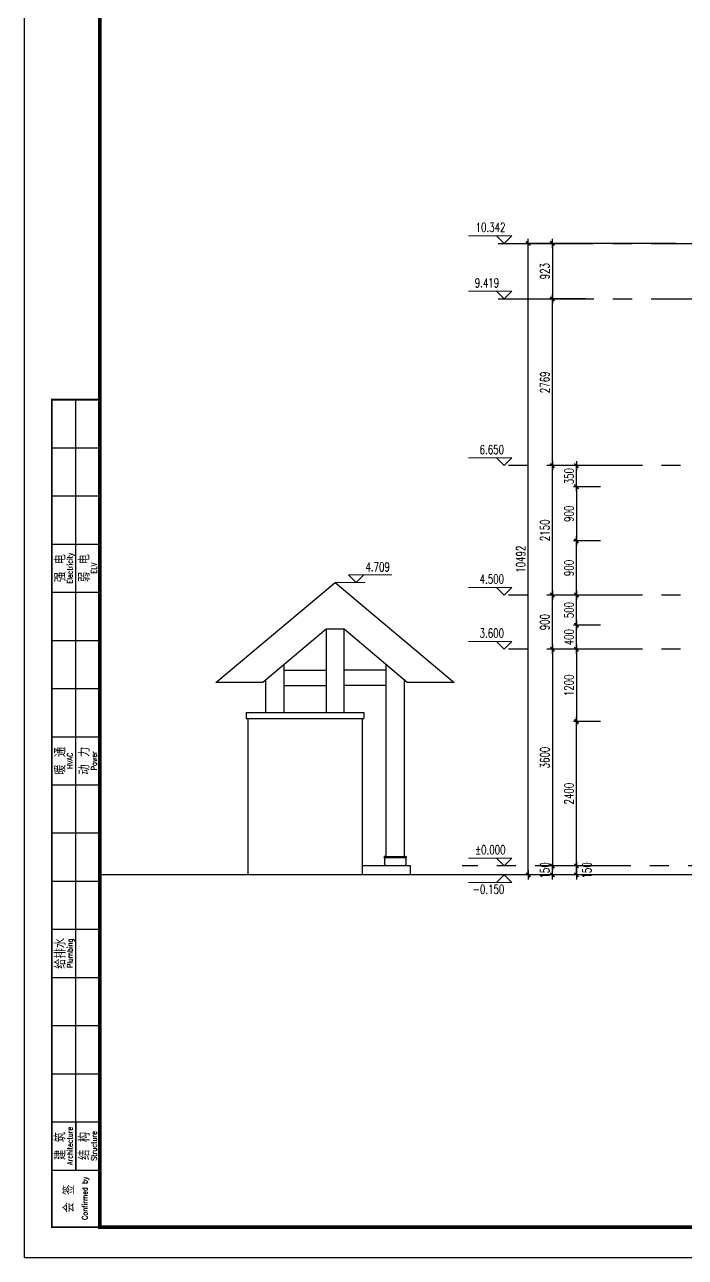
# Model space of a CAD drawing. Extents: x -395226 to -176901, y -140672 to 68263.
# Drawn here: x -274745 to -263773, y -74629 to -54150 of the extents above; entities that cross this region are included whole.
import ezdxf
from ezdxf.enums import TextEntityAlignment as Align

# ---------------------------------------------------------------- set-up
doc = ezdxf.new("R2010")
doc.units = 0
doc.header["$LTSCALE"] = 1000
doc.header["$MEASUREMENT"] = 0
doc.linetypes.add('ACAD_ISO08W100', pattern=[36, 24, -3, 6, -3])
doc.linetypes.add('CENTER', pattern=[50.8, 31.75, -6.35, 6.35, -6.35])
doc.layers.get('0').update_dxf_attribs({"linetype": 'CONTINUOUS'})
doc.layers.get('Defpoints').update_dxf_attribs({"linetype": 'CONTINUOUS'})
for name, color, linetype in [('A-DIM', 201, 'CONTINUOUS'), ('A-DOTE', 8, 'ACAD_ISO08W100'), ('A-FACADE', 5, 'CONTINUOUS'), ('A-PUB-DIM', 3, 'CONTINUOUS'), ('A-ROOF', 7, 'CONTINUOUS'), ('A-SITE', 7, 'CONTINUOUS'), ('MAP-B4_5-AD05-01$0$A-WALL', 2, 'CONTINUOUS'), ('图框', 7, 'CONTINUOUS')]:
    doc.layers.add(name, color=color, linetype=linetype)
doc.layers.add('A-LEVEL', color=135, linetype='CONTINUOUS', lineweight=0)
doc.styles.add('DIM_FONT', font='SIMPLEX', dxfattribs={"width": 0.7, "bigfont": 'GBCBIG'})
doc.styles.add('TJHZTXT', font='tjromans.shx', dxfattribs={"width": 0.8, "bigfont": 'tjhztxt.shx'})
doc.styles.add('TKZ2_tjkts.shx', font='tjromant.shx', dxfattribs={"bigfont": 'tjkts.shx'})
doc.styles.add('zjz', font='tjromans.shx', dxfattribs={"width": 0.7, "height": 500, "bigfont": 'tjhztxt.shx'})
doc.dimstyles.new('DIM100', dxfattribs={"dimscale": 100, "dimtxt": 3, "dimasz": 0.01, "dimexe": 1, "dimexo": 1, "dimgap": 1, "dimtad": 1, "dimdec": 0, "dimzin": 0, "dimdsep": 46, "dimtxsty": 'DIM_FONT', "dimblk1": '_DIMX', "dimblk2": '_DIMX', "dimsah": 1, "dimcen": 0.01, "dimclrd": 256, "dimclre": 256, "dimclrt": 7, "dimadec": 0, "dimazin": 0, "dimtfac": 1, "dimtdec": 0, "dimtix": 1, "dimtmove": 2, "dimatfit": 3, "dimldrblk": '_DIMX', "dimfxl": 0, "dimtolj": 1, "dimtzin": 5, "dimarcsym": 0})

# ---------------------------------------------------------------- blocks, each defined once
blk = doc.blocks.new('_DIMX')
blk.add_line((-150, 0), (150, 0))
at = {"const_width": 50}
blk.add_lwpolyline([(-70, -70), (70, 70)], dxfattribs=at)
blk = doc.blocks.new('*D776')
at = {"layer": 'A-PUB-DIM', "lineweight": -2}
for p, q in [((-263932, -57784), (-266431, -57784)), ((-266381, -68276), (-266381, -57785)), ((-263932, -68276), (-266431, -68276))]:
    blk.add_line(p, q, dxfattribs=at)
at = {"layer": 'Defpoints', "color": 0}
for p in [(-266381, -57784), (-263882, -57784), (-263882, -68276)]:
    blk.add_point(p, dxfattribs=at)
at = {"layer": 'A-PUB-DIM', "lineweight": -2, "xscale": 0.5, "yscale": 0.5, "zscale": 0.5}
for p, rotation in [((-266381, -57784), 90), ((-266381, -68276), 270)]:
    blk.add_blockref('_DIMX', p, dxfattribs=dict(at, rotation=rotation))
at = {"layer": 'A-PUB-DIM', "insert": (-266506, -63030), "char_height": 150, "attachment_point": 5, "rotation": 90, "style": 'DIM_FONT'}
blk.add_mtext('\\A1;10492', dxfattribs=at)
blk = doc.blocks.new('*D777')
at = {"layer": 'A-PUB-DIM', "lineweight": -2}
for p, q in [((-265432, -64526), (-266031, -64526)), ((-265981, -64527), (-265981, -68126)), ((-265432, -68126), (-266031, -68126))]:
    blk.add_line(p, q, dxfattribs=at)
at = {"layer": 'Defpoints', "color": 0}
for p in [(-265382, -64526), (-265981, -68126), (-265382, -68126)]:
    blk.add_point(p, dxfattribs=at)
at = {"layer": 'A-PUB-DIM', "lineweight": -2, "xscale": 0.5, "yscale": 0.5, "zscale": 0.5}
for p, rotation in [((-265981, -64526), 90), ((-265981, -68126), 270)]:
    blk.add_blockref('_DIMX', p, dxfattribs=dict(at, rotation=rotation))
at = {"layer": 'A-PUB-DIM', "insert": (-266106, -66326), "char_height": 150, "attachment_point": 5, "rotation": 90, "style": 'DIM_FONT'}
blk.add_mtext('\\A1;3600', dxfattribs=at)
blk = doc.blocks.new('*D778')
at = {"layer": 'A-PUB-DIM', "lineweight": -2}
for p, q in [((-265432, -61476), (-266031, -61476)), ((-265981, -63626), (-265981, -61477)), ((-265432, -63626), (-266031, -63626))]:
    blk.add_line(p, q, dxfattribs=at)
at = {"layer": 'Defpoints', "color": 0}
for p in [(-265981, -61476), (-265382, -61476), (-265382, -63626)]:
    blk.add_point(p, dxfattribs=at)
at = {"layer": 'A-PUB-DIM', "lineweight": -2, "xscale": 0.5, "yscale": 0.5, "zscale": 0.5}
for p, rotation in [((-265981, -61476), 90), ((-265981, -63626), 270)]:
    blk.add_blockref('_DIMX', p, dxfattribs=dict(at, rotation=rotation))
at = {"layer": 'A-PUB-DIM', "insert": (-266106, -62551), "char_height": 150, "attachment_point": 5, "rotation": 90, "style": 'DIM_FONT'}
blk.add_mtext('\\A1;2150', dxfattribs=at)
blk = doc.blocks.new('A$C27EA7CCC')
at = {"layer": 'A-LEVEL', "linetype": 'ByBlock'}
blk.add_lwpolyline([(1018, 509), (509, 0), (0, 509), (2880, 509)], dxfattribs=at)
at = {"layer": 'A-LEVEL', "style": 'zjz', "width": 0.7}
for tag, p in [('-6.000（建筑）', (3635, 1346)), ('-6.300（结构）', (3635, 645))]:
    blk.add_attdef(tag, text='', height=600, dxfattribs=at).set_placement(p, align=Align.RIGHT)
blk = doc.blocks.new('*D779')
at = {"layer": 'A-PUB-DIM', "lineweight": -2}
for p, q in [((-265432, -68126), (-266031, -68126)), ((-265981, -68126), (-265981, -68125)), ((-265981, -68276), (-265981, -68126)), ((-265432, -68276), (-266031, -68276)), ((-265981, -68277), (-265981, -68277))]:
    blk.add_line(p, q, dxfattribs=at)
at = {"layer": 'Defpoints', "color": 0}
for p in [(-265981, -68126), (-265382, -68126), (-265382, -68276)]:
    blk.add_point(p, dxfattribs=at)
at = {"layer": 'A-PUB-DIM', "lineweight": -2, "xscale": 0.5, "yscale": 0.5, "zscale": 0.5}
for p, rotation in [((-265981, -68126), 270), ((-265981, -68276), 90)]:
    blk.add_blockref('_DIMX', p, dxfattribs=dict(at, rotation=rotation))
at = {"layer": 'A-PUB-DIM', "insert": (-266106, -68201), "char_height": 150, "attachment_point": 5, "rotation": 90, "style": 'DIM_FONT'}
blk.add_mtext('\\A1;150', dxfattribs=at)
blk = doc.blocks.new('*D780')
at = {"layer": 'A-DIM', "lineweight": -2}
for p, q in [((-265181, -68126), (-265631, -68126)), ((-265581, -68276), (-265581, -68127)), ((-265181, -68276), (-265631, -68276))]:
    blk.add_line(p, q, dxfattribs=at)
at = {"layer": 'Defpoints', "color": 0}
for p in [(-265581, -68126), (-265131, -68126), (-265131, -68276)]:
    blk.add_point(p, dxfattribs=at)
at = {"layer": 'A-DIM', "lineweight": -2, "xscale": 0.5, "yscale": 0.5, "zscale": 0.5}
for p, rotation in [((-265581, -68126), 90), ((-265581, -68276), 270)]:
    blk.add_blockref('_DIMX', p, dxfattribs=dict(at, rotation=rotation))
at = {"layer": 'A-DIM', "insert": (-265408, -68201), "char_height": 150, "attachment_point": 5, "rotation": 90, "style": 'DIM_FONT'}
blk.add_mtext('\\A1;150', dxfattribs=at)
blk = doc.blocks.new('*D781')
at = {"layer": 'A-DIM', "lineweight": -2}
for p, q in [((-265181, -65726), (-265631, -65726)), ((-265581, -68126), (-265581, -65727)), ((-265181, -68126), (-265631, -68126))]:
    blk.add_line(p, q, dxfattribs=at)
at = {"layer": 'Defpoints', "color": 0}
for p in [(-265581, -65726), (-265131, -65726), (-265131, -68126)]:
    blk.add_point(p, dxfattribs=at)
at = {"layer": 'A-DIM', "lineweight": -2, "xscale": 0.5, "yscale": 0.5, "zscale": 0.5}
for p, rotation in [((-265581, -65726), 90), ((-265581, -68126), 270)]:
    blk.add_blockref('_DIMX', p, dxfattribs=dict(at, rotation=rotation))
at = {"layer": 'A-DIM', "insert": (-265706, -66926), "char_height": 150, "attachment_point": 5, "rotation": 90, "style": 'DIM_FONT'}
blk.add_mtext('\\A1;2400', dxfattribs=at)
blk = doc.blocks.new('*D782')
at = {"layer": 'A-DIM', "lineweight": -2}
for p, q in [((-265181, -64126), (-265631, -64126)), ((-265581, -64526), (-265581, -64127)), ((-265181, -64526), (-265631, -64526))]:
    blk.add_line(p, q, dxfattribs=at)
at = {"layer": 'Defpoints', "color": 0}
for p in [(-265581, -64126), (-265131, -64126), (-265131, -64526)]:
    blk.add_point(p, dxfattribs=at)
at = {"layer": 'A-DIM', "lineweight": -2, "xscale": 0.5, "yscale": 0.5, "zscale": 0.5}
for p, rotation in [((-265581, -64126), 90), ((-265581, -64526), 270)]:
    blk.add_blockref('_DIMX', p, dxfattribs=dict(at, rotation=rotation))
at = {"layer": 'A-DIM', "insert": (-265706, -64326), "char_height": 150, "attachment_point": 5, "rotation": 90, "style": 'DIM_FONT'}
blk.add_mtext('\\A1;400', dxfattribs=at)
blk = doc.blocks.new('*D783')
at = {"layer": 'A-DIM', "lineweight": -2}
for p, q in [((-265181, -63626), (-265631, -63626)), ((-265581, -64126), (-265581, -63627)), ((-265181, -64126), (-265631, -64126))]:
    blk.add_line(p, q, dxfattribs=at)
at = {"layer": 'Defpoints', "color": 0}
for p in [(-265581, -63626), (-265131, -63626), (-265131, -64126)]:
    blk.add_point(p, dxfattribs=at)
at = {"layer": 'A-DIM', "lineweight": -2, "xscale": 0.5, "yscale": 0.5, "zscale": 0.5}
for p, rotation in [((-265581, -63626), 90), ((-265581, -64126), 270)]:
    blk.add_blockref('_DIMX', p, dxfattribs=dict(at, rotation=rotation))
at = {"layer": 'A-DIM', "insert": (-265706, -63876), "char_height": 150, "attachment_point": 5, "rotation": 90, "style": 'DIM_FONT'}
blk.add_mtext('\\A1;500', dxfattribs=at)
blk = doc.blocks.new('*D784')
at = {"layer": 'A-DIM', "lineweight": -2}
for p, q in [((-265181, -62726), (-265631, -62726)), ((-265581, -63626), (-265581, -62727)), ((-265181, -63626), (-265631, -63626))]:
    blk.add_line(p, q, dxfattribs=at)
at = {"layer": 'Defpoints', "color": 0}
for p in [(-265581, -62726), (-265131, -62726), (-265131, -63626)]:
    blk.add_point(p, dxfattribs=at)
at = {"layer": 'A-DIM', "lineweight": -2, "xscale": 0.5, "yscale": 0.5, "zscale": 0.5}
for p, rotation in [((-265581, -62726), 90), ((-265581, -63626), 270)]:
    blk.add_blockref('_DIMX', p, dxfattribs=dict(at, rotation=rotation))
at = {"layer": 'A-DIM', "insert": (-265706, -63176), "char_height": 150, "attachment_point": 5, "rotation": 90, "style": 'DIM_FONT'}
blk.add_mtext('\\A1;900', dxfattribs=at)
blk = doc.blocks.new('*D785')
at = {"layer": 'A-DIM', "lineweight": -2}
for p, q in [((-265181, -61476), (-265631, -61476)), ((-265581, -61476), (-265581, -61475)), ((-265581, -61826), (-265581, -61476)), ((-265181, -61826), (-265631, -61826)), ((-265581, -61827), (-265581, -61827))]:
    blk.add_line(p, q, dxfattribs=at)
at = {"layer": 'Defpoints', "color": 0}
for p in [(-265581, -61476), (-265131, -61476), (-265131, -61826)]:
    blk.add_point(p, dxfattribs=at)
at = {"layer": 'A-DIM', "lineweight": -2, "xscale": 0.5, "yscale": 0.5, "zscale": 0.5}
for p, rotation in [((-265581, -61476), 270), ((-265581, -61826), 90)]:
    blk.add_blockref('_DIMX', p, dxfattribs=dict(at, rotation=rotation))
at = {"layer": 'A-DIM', "insert": (-265706, -61651), "char_height": 150, "attachment_point": 5, "rotation": 90, "style": 'DIM_FONT'}
blk.add_mtext('\\A1;350', dxfattribs=at)
blk = doc.blocks.new('*D786')
at = {"layer": 'A-PUB-DIM', "lineweight": -2}
for p, q in [((-265432, -58707), (-266031, -58707)), ((-265981, -61476), (-265981, -58708)), ((-265432, -61476), (-266031, -61476))]:
    blk.add_line(p, q, dxfattribs=at)
at = {"layer": 'Defpoints', "color": 0}
for p in [(-265981, -58707), (-265382, -58707), (-265382, -61476)]:
    blk.add_point(p, dxfattribs=at)
at = {"layer": 'A-PUB-DIM', "lineweight": -2, "xscale": 0.5, "yscale": 0.5, "zscale": 0.5}
for p, rotation in [((-265981, -58707), 90), ((-265981, -61476), 270)]:
    blk.add_blockref('_DIMX', p, dxfattribs=dict(at, rotation=rotation))
at = {"layer": 'A-PUB-DIM', "insert": (-266106, -60092), "char_height": 150, "attachment_point": 5, "rotation": 90, "style": 'DIM_FONT'}
blk.add_mtext('\\A1;2769', dxfattribs=at)
blk = doc.blocks.new('*D787')
at = {"layer": 'A-PUB-DIM', "lineweight": -2}
for p, q in [((-265432, -57784), (-266031, -57784)), ((-265981, -57785), (-265981, -58707)), ((-265432, -58707), (-266031, -58707))]:
    blk.add_line(p, q, dxfattribs=at)
at = {"layer": 'Defpoints', "color": 0}
for p in [(-265382, -57784), (-265981, -58707), (-265382, -58707)]:
    blk.add_point(p, dxfattribs=at)
at = {"layer": 'A-PUB-DIM', "lineweight": -2, "xscale": 0.5, "yscale": 0.5, "zscale": 0.5}
for p, rotation in [((-265981, -57784), 90), ((-265981, -58707), 270)]:
    blk.add_blockref('_DIMX', p, dxfattribs=dict(at, rotation=rotation))
at = {"layer": 'A-PUB-DIM', "insert": (-266106, -58246), "char_height": 150, "attachment_point": 5, "rotation": 90, "style": 'DIM_FONT'}
blk.add_mtext('\\A1;923', dxfattribs=at)
blk = doc.blocks.new('*D788')
at = {"layer": 'A-DIM', "lineweight": -2}
for p, q in [((-265181, -64526), (-265631, -64526)), ((-265581, -64527), (-265581, -65726)), ((-265181, -65726), (-265631, -65726))]:
    blk.add_line(p, q, dxfattribs=at)
at = {"layer": 'Defpoints', "color": 0}
for p in [(-265131, -64526), (-265581, -65726), (-265131, -65726)]:
    blk.add_point(p, dxfattribs=at)
at = {"layer": 'A-DIM', "lineweight": -2, "xscale": 0.5, "yscale": 0.5, "zscale": 0.5}
for p, rotation in [((-265581, -64526), 90), ((-265581, -65726), 270)]:
    blk.add_blockref('_DIMX', p, dxfattribs=dict(at, rotation=rotation))
at = {"layer": 'A-DIM', "insert": (-265706, -65126), "char_height": 150, "attachment_point": 5, "rotation": 90, "style": 'DIM_FONT'}
blk.add_mtext('\\A1;1200', dxfattribs=at)
blk = doc.blocks.new('MAP-B4_5-AD05-01$0$A$C522539DE')
at = {"layer": 'MAP-B4_5-AD05-01$0$A-WALL', "color": 0}
for p, q in [((-278, -15), (-278, -10)), ((-268, 0), (82, 0)), ((82, -25), (-268, -25)), ((92, -15), (92, -10))]:
    blk.add_line(p, q, dxfattribs=at)
for centre, radius, start, end in [((-268, -10), 10, 90, 180), ((-268, -15), 10, 180, 270), ((-50, -91), 223, 162.7687, 197.2313), ((-135, -91), 223, 342.7687, 17.2313), ((82, -10), 10, 0, 90), ((82, -15), 10, 270, 0)]:
    blk.add_arc(centre, radius, start, end, dxfattribs=at)
blk = doc.blocks.new('*D804')
at = {"layer": 'A-DIM', "lineweight": -2}
for p, q in [((-265181, -61826), (-265631, -61826)), ((-265581, -61827), (-265581, -62726)), ((-265181, -62726), (-265631, -62726))]:
    blk.add_line(p, q, dxfattribs=at)
at = {"layer": 'Defpoints', "color": 0}
for p in [(-265131, -61826), (-265581, -62726), (-265131, -62726)]:
    blk.add_point(p, dxfattribs=at)
at = {"layer": 'A-DIM', "lineweight": -2, "xscale": 0.5, "yscale": 0.5, "zscale": 0.5}
for p, rotation in [((-265581, -61826), 90), ((-265581, -62726), 270)]:
    blk.add_blockref('_DIMX', p, dxfattribs=dict(at, rotation=rotation))
at = {"layer": 'A-DIM', "insert": (-265706, -62276), "char_height": 150, "attachment_point": 5, "rotation": 90, "style": 'DIM_FONT'}
blk.add_mtext('\\A1;900', dxfattribs=at)
blk = doc.blocks.new('*D866')
at = {"layer": 'A-PUB-DIM', "lineweight": -2}
for p, q in [((-265432, -63626), (-266031, -63626)), ((-265981, -64526), (-265981, -63627)), ((-265432, -64526), (-266031, -64526))]:
    blk.add_line(p, q, dxfattribs=at)
at = {"layer": 'Defpoints', "color": 0}
for p in [(-265981, -63626), (-265382, -63626), (-265382, -64526)]:
    blk.add_point(p, dxfattribs=at)
at = {"layer": 'A-PUB-DIM', "lineweight": -2, "xscale": 0.5, "yscale": 0.5, "zscale": 0.5}
for p, rotation in [((-265981, -63626), 90), ((-265981, -64526), 270)]:
    blk.add_blockref('_DIMX', p, dxfattribs=dict(at, rotation=rotation))
at = {"layer": 'A-PUB-DIM', "insert": (-266106, -64076), "char_height": 150, "attachment_point": 5, "rotation": 90, "style": 'DIM_FONT'}
blk.add_mtext('\\A1;900', dxfattribs=at)
blk = doc.blocks.new('TJAD_TK_A0')
at = {"layer": '图框'}
for p, q in [((973, -441.7), (973, 399.3)), ((990, -412.7), (990, -156.7)), ((982, -172.7), (998, -172.7)), ((982, -188.7), (998, -188.7)), ((982, -204.7), (998, -204.7)), ((982, -220.7), (998, -220.7)), ((982, -236.7), (998, -236.7)), ((982, -252.7), (998, -252.7)), ((982, -268.7), (998, -268.7)), ((982, -284.7), (998, -284.7)), ((982, -300.7), (998, -300.7)), ((982, -316.7), (998, -316.7)), ((982, -332.7), (998, -332.7)), ((982, -348.7), (998, -348.7)), ((982, -364.7), (998, -364.7)), ((982, -380.7), (998, -380.7)), ((982, -396.7), (998, -396.7)), ((990, -396.7), (990, -412.7)), ((982, -412.7), (998, -412.7)), ((973, -441.7), (2162, -441.7))]:
    blk.add_line(p, q, dxfattribs=at)
at = {"layer": '图框', "const_width": 1.2}
blk.add_lwpolyline([(2152, -431.7), (2152, 389.3), (998, 389.3), (998, -431.7)], close=True, dxfattribs=at)
at = {"layer": '图框', "const_width": 0.6}
blk.add_lwpolyline([(998, -431.7), (982, -431.7), (982, -156.7), (998, -156.7)], dxfattribs=at)
at = {"layer": '图框', "style": 'TKZ2_tjkts.shx'}
for s, p in [('强 电', (984.79, -212.7)), ('弱 电', (992.79, -212.7)), ('暖 通', (984.79, -276.7)), ('动 力', (992.79, -276.7)), ('给排水', (984.79, -340.7)), ('建 筑', (984.79, -404.7)), ('结 构', (992.79, -404.7)), ('会 签', (987.62, -422.2))]:
    blk.add_text(s, height=3.6, rotation=90, dxfattribs=at).set_placement(p, align=Align.MIDDLE_CENTER)
at = {"layer": '图框', "style": 'TKZ2_tjkts.shx', "width": 0.8}
for s, p in [('Electricity', (988.02, -212.7)), ('ELV', (996.02, -212.7)), ('HVAC', (988.02, -276.7)), ('Power', (996.02, -276.7)), ('Plumbing', (988.02, -340.7)), ('Architecture', (988.02, -404.7)), ('Structure', (996.02, -404.7)), ('Confirmed by', (992.95, -422.09))]:
    blk.add_text(s, height=1.8, rotation=90, dxfattribs=at).set_placement(p, align=Align.MIDDLE_CENTER)

msp = doc.modelspace()

# ---------------------------------------------------------------- linework, layer by layer
at = {"layer": 'A-DOTE', "linetype": 'CENTER', "ltscale": 0.05}
for p, q in [((-266880.5, -57784.3), (-255189.7, -57784.3)), ((-266880.5, -58707.3), (-259489.7, -58707.3)), ((-259405.5, -61476.3), (-266880.5, -61476.3)), ((-259405.5, -63626.3), (-266880.5, -63626.3)), ((-259405.5, -64526.3), (-266880.5, -64526.3)), ((-226580.5, -68126.3), (-267480.5, -68126.3))]:
    msp.add_line(p, q, dxfattribs=at)
at = {"layer": 'A-FACADE'}
for p, q in [((-269739.7, -64195.5), (-269739.7, -65576.3)), ((-269439.7, -65576.3), (-269439.7, -64195.5)), ((-270439.7, -64782.9), (-270439.7, -65576.3)), ((-268739.7, -67969.3), (-268739.7, -64782.9)), ((-270739.7, -65576.3), (-270739.7, -65034.6)), ((-268439.7, -65034.6), (-268439.7, -67969.3)), ((-271064.7, -65576.3), (-269114.7, -65576.3)), ((-271064.7, -65576.3), (-271064.7, -65676.3)), ((-271064.7, -65676.3), (-269114.7, -65676.3)), ((-271039.7, -65676.3), (-271039.7, -68276.3)), ((-269139.7, -65676.3), (-269139.7, -68276.3)), ((-269114.7, -65576.3), (-269114.7, -65676.3))]:
    msp.add_line(p, q, dxfattribs=at)
for points in [[(-270439.7, -64876.3), (-269739.7, -64876.3)], [(-268739.7, -64876.3), (-269439.7, -64876.3)], [(-270439.7, -65126.3), (-269739.7, -65126.3)], [(-268739.7, -65126.3), (-269439.7, -65126.3)], [(-268339.7, -68276.3), (-268339.7, -68126.3), (-269139.7, -68126.3)]]:
    msp.add_lwpolyline(points, dxfattribs=at)
at = {"layer": 'A-LEVEL', "linetype": 'ByBlock'}
msp.add_line((-269589.7, -63417), (-269089.7, -63417), dxfattribs=at)
at = {"layer": 'A-ROOF'}
msp.add_lwpolyline([(-268390, -65076.3), (-269439.7, -64195.5), (-269739.7, -64195.5), (-270789.4, -65076.3), (-271567.2, -65076.3), (-269589.7, -63417), (-267612.1, -65076.3)], close=True, dxfattribs=at)
at = {"layer": 'A-SITE', "ltscale": 0.05}
msp.add_lwpolyline([(-219794.7, -68276.3), (-273494.7, -68276.3)], dxfattribs=at)

# ---------------------------------------------------------------- block references
at = {"layer": 'A-FACADE'}
msp.add_blockref('MAP-B4_5-AD05-01$0$A$C522539DE', (-268497.2, -67969.3), dxfattribs=at)
at = {"layer": 'A-LEVEL', "linetype": 'ByBlock'}
ref = msp.add_blockref('A$C27EA7CCC', (-266653.2, -57784.3), dxfattribs=dict(at, xscale=-0.25, yscale=0.25, zscale=0.25))
ref.add_attrib('-6.000（建筑）', '10.342', dxfattribs={"height": 150, "style": 'TJHZTXT', "width": 0.7}).set_placement((-266760.3, -57591.9), align=Align.RIGHT)
ref = msp.add_blockref('A$C27EA7CCC', (-266653.2, -58707.3), dxfattribs=dict(at, xscale=-0.25, yscale=0.25, zscale=0.25))
ref.add_attrib('-6.000（建筑）', '9.419', dxfattribs={"height": 150, "style": 'TJHZTXT', "width": 0.7}).set_placement((-266865.3, -58514.9), align=Align.RIGHT)
ref = msp.add_blockref('A$C27EA7CCC', (-266653.2, -61476.3), dxfattribs=dict(at, xscale=-0.25, yscale=0.25, zscale=0.25))
ref.add_attrib('-6.000（建筑）', '6.650', dxfattribs={"height": 150, "style": 'TJHZTXT', "width": 0.7}).set_placement((-266783.8, -61283.9), align=Align.RIGHT)
ref = msp.add_blockref('A$C27EA7CCC', (-269367.9, -63417), dxfattribs=dict(at, xscale=0.25, yscale=0.25, zscale=0.25))
ref.add_attrib('-6.000（建筑）', '4.709', dxfattribs={"height": 150, "style": 'TJHZTXT', "width": 0.7}).set_placement((-268679.7, -63233.3), align=Align.RIGHT)
ref = msp.add_blockref('A$C27EA7CCC', (-266653.2, -63626.3), dxfattribs=dict(at, xscale=-0.25, yscale=0.25, zscale=0.25))
ref.add_attrib('-6.000（建筑）', '4.500', dxfattribs={"height": 150, "style": 'TJHZTXT', "width": 0.7}).set_placement((-266783.8, -63433.9), align=Align.RIGHT)
ref = msp.add_blockref('A$C27EA7CCC', (-266653.2, -64526.3), dxfattribs=dict(at, xscale=-0.25, yscale=0.25, zscale=0.25))
ref.add_attrib('-6.000（建筑）', '3.600', dxfattribs={"height": 150, "style": 'TJHZTXT', "width": 0.7}).set_placement((-266783.8, -64333.9), align=Align.RIGHT)
ref = msp.add_blockref('A$C27EA7CCC', (-266653.2, -68125.8), dxfattribs=dict(at, xscale=-0.25, yscale=0.25, zscale=0.25))
ref.add_attrib('-6.000（建筑）', '%%p0.000', dxfattribs={"height": 150, "style": 'TJHZTXT', "width": 0.7}).set_placement((-266758.8, -67933.4), align=Align.RIGHT)
ref = msp.add_blockref('A$C27EA7CCC', (-266653.2, -68276.3), dxfattribs=dict(at, xscale=0.25, yscale=0.25, zscale=0.25, rotation=180))
ref.add_attrib('-6.000（建筑）', '-0.150', dxfattribs={"height": 150, "style": 'TJHZTXT', "width": 0.7}).set_placement((-266778.8, -68589.9), align=Align.RIGHT)
at = {"layer": '图框', "xscale": 50, "yscale": 50, "zscale": 50}
msp.add_blockref('TJAD_TK_A0', (-323394.7, -52544), dxfattribs=at)

# ---------------------------------------------------------------- dimensions: what is measured, and where the dimension line sits
at = {"layer": 'A-DIM'}
for p1, p2, distance, picture, middle in [((-265130.5, -61826.3), (-265130.5, -61476.3), 450, '*D785', (-265705.5, -61651.3)), ((-265130.5, -61826.3), (-265130.5, -62726.3), -450, '*D804', (-265705.5, -62276.3)), ((-265130.5, -63626.3), (-265130.5, -62726.3), 450, '*D784', (-265705.5, -63176.3)), ((-265130.5, -64126.3), (-265130.5, -63626.3), 450, '*D783', (-265705.5, -63876.3)), ((-265130.5, -64526.3), (-265130.5, -64126.3), 450, '*D782', (-265705.5, -64326.3)), ((-265130.5, -64526.3), (-265130.5, -65726.3), -450, '*D788', (-265705.5, -65126.3)), ((-265130.5, -68126.3), (-265130.5, -65726.3), 450, '*D781', (-265705.5, -66926.3))]:
    dim = msp.add_aligned_dim(p1=p1, p2=p2, distance=distance, dimstyle='DIM100', override={"dimscale": 50, "dimclrt": 256}, dxfattribs=at)
    dim.commit()
    dim.dimension.update_dxf_attribs({"geometry": picture, "text_midpoint": middle})
dim = msp.add_linear_dim(base=(-265580.5, -68126.3), p1=(-265130.5, -68276.3), p2=(-265130.5, -68126.3), angle=90, dimstyle='DIM100', override={"dimscale": 50, "dimclrt": 256}, dxfattribs=at)
dim.commit()
dim.dimension.update_dxf_attribs({"geometry": '*D780', "text_midpoint": (-265408, -68201.3), "dimtype": 129})
at = {"layer": 'A-PUB-DIM'}
for base, p1, p2, angle, picture, middle in [((-266380.5, -57784.3), (-263882.4, -68276.3), (-263882.4, -57784.3), 270, '*D776', (-266505.5, -63030.3)), ((-265980.5, -58707.3), (-265381.9, -57784.3), (-265381.9, -58707.3), 90, '*D787', (-266105.5, -58245.8)), ((-265980.5, -58707.3), (-265381.9, -61476.3), (-265381.9, -58707.3), 270, '*D786', (-266105.5, -60091.8)), ((-265980.5, -61476.3), (-265381.9, -63626.3), (-265381.9, -61476.3), 270, '*D778', (-266105.5, -62551.3)), ((-265980.5, -63626.3), (-265381.9, -64526.3), (-265381.9, -63626.3), 270, '*D866', (-266105.5, -64076.3)), ((-265980.5, -68126.3), (-265381.9, -64526.3), (-265381.9, -68126.3), 90, '*D777', (-266105.5, -66326.3)), ((-265980.5, -68126.3), (-265381.9, -68276.3), (-265381.9, -68126.3), 270, '*D779', (-266105.5, -68201.3))]:
    dim = msp.add_linear_dim(base=base, p1=p1, p2=p2, angle=angle, dimstyle='DIM100', override={"dimscale": 50, "dimclrt": 256}, dxfattribs=at)
    dim.commit()
    dim.dimension.update_dxf_attribs({"geometry": picture, "text_midpoint": middle})

doc.saveas('drawing.dxf')
